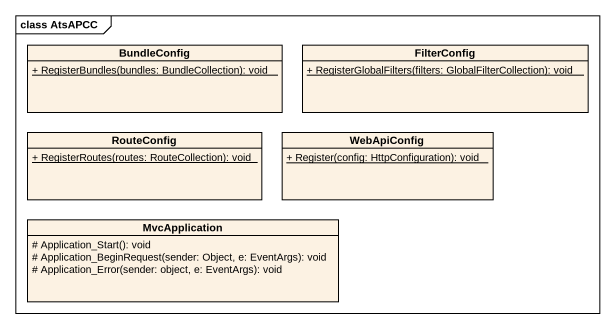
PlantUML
@startuml
mainframe class AtsAPCC
hide circle
hide empty members
skinparam classAttributeIconSize 0
class BundleConfig {
  {static} + RegisterBundles(bundles: BundleCollection): void
}
class FilterConfig {
  {static} + RegisterGlobalFilters(filters: GlobalFilterCollection): void
}
class RouteConfig {
  {static} + RegisterRoutes(routes: RouteCollection): void
}
class WebApiConfig {
  {static} + Register(config: HttpConfiguration): void
}
class MvcApplication {
  # Application_Start(): void
  # Application_BeginRequest(sender: Object, e: EventArgs): void
  # Application_Error(sender: object, e: EventArgs): void
}
@enduml
